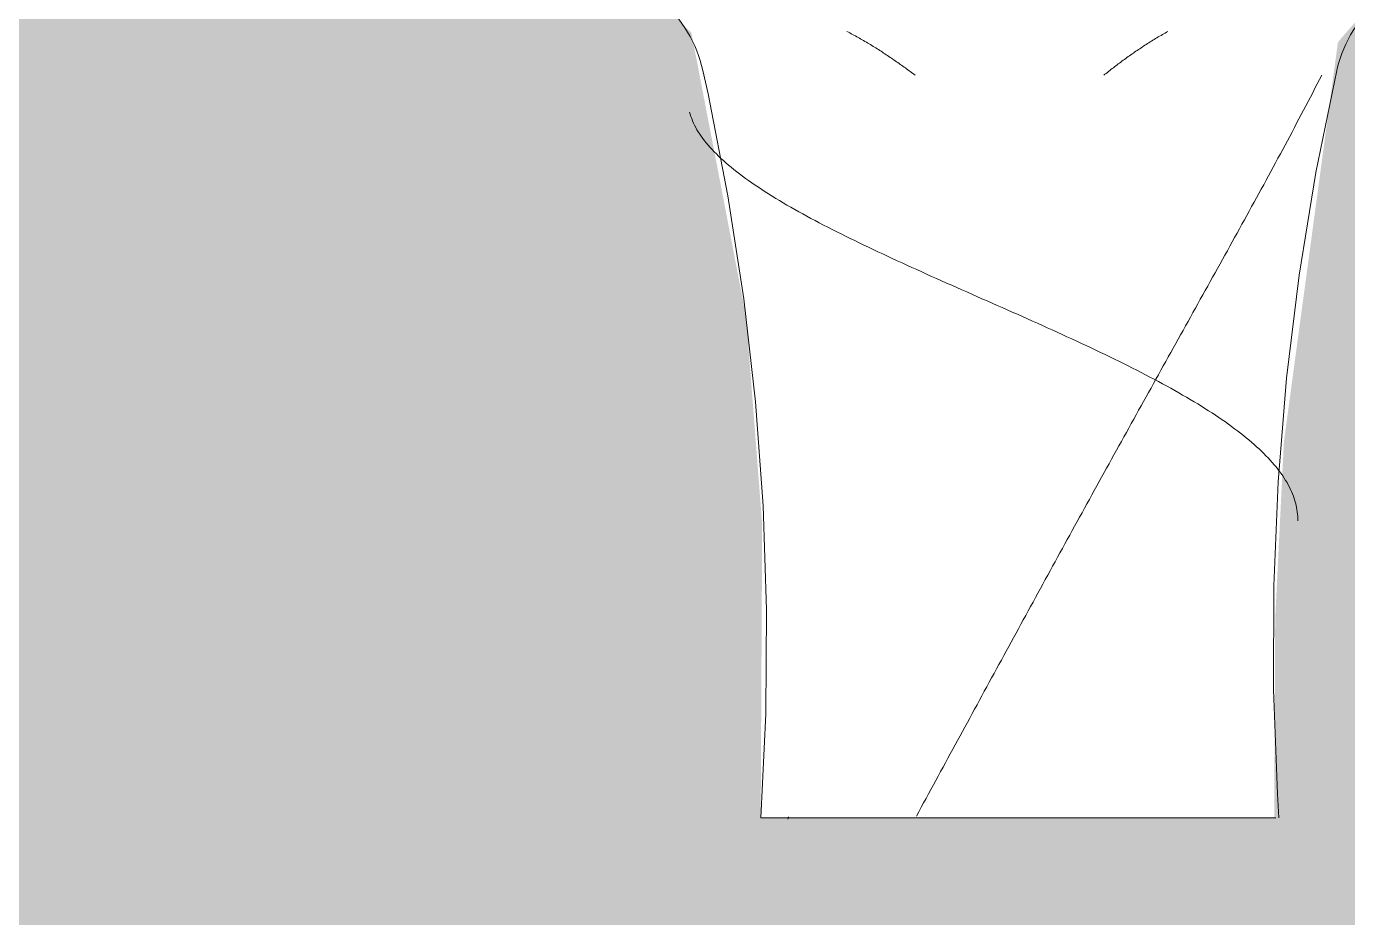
# Model space of a CAD drawing. Header units: inches. Extents: x -55396 to -733, y -290 to 853.
# Drawn here: x -24971.94 to -24951.55, y 99.77 to 113.53 of the extents above; entities that cross this region are included whole.
import ezdxf

# ---------------------------------------------------------------- set-up
doc = ezdxf.new("R2010")
doc.units = ezdxf.units.IN
doc.header["$MEASUREMENT"] = 0
doc.layers.add('A-WALL-PATT', color=111, linetype='Continuous', lineweight=25)
doc.layers.add('Q-SPCQ', color=91, linetype='Continuous', lineweight=9)

# ---------------------------------------------------------------- blocks, each defined once
blk = doc.blocks.new('FP_6-Section 13')
at = {"layer": 'Q-SPCQ'}
for p, q in [((-24951.947, 112.774), (-24951.982, 112.707)), ((-24952.051, 112.573), (-24952.086, 112.505)), ((-24952.016, 112.64), (-24952.051, 112.573)), ((-24951.982, 112.707), (-24952.016, 112.64)), ((-24952.156, 112.37), (-24952.191, 112.303)), ((-24952.121, 112.438), (-24952.156, 112.37)), ((-24952.086, 112.505), (-24952.121, 112.438)), ((-24961.704, 112.207), (-24961.695, 112.173)), ((-24961.695, 112.173), (-24961.684, 112.139)), ((-24952.262, 112.168), (-24952.298, 112.101)), ((-24952.227, 112.236), (-24952.262, 112.168)), ((-24952.191, 112.303), (-24952.227, 112.236)), ((-24961.684, 112.139), (-24961.672, 112.105)), ((-24961.672, 112.105), (-24961.659, 112.071)), ((-24961.659, 112.071), (-24961.644, 112.037)), ((-24961.644, 112.037), (-24961.627, 112.003)), ((-24961.627, 112.003), (-24961.609, 111.969)), ((-24961.609, 111.969), (-24961.59, 111.934)), ((-24952.369, 111.966), (-24952.405, 111.898)), ((-24952.334, 112.033), (-24952.369, 111.966)), ((-24952.298, 112.101), (-24952.334, 112.033)), ((-24961.59, 111.934), (-24961.57, 111.9)), ((-24961.57, 111.9), (-24961.548, 111.866)), ((-24961.548, 111.866), (-24961.524, 111.832)), ((-24961.524, 111.832), (-24961.5, 111.798)), ((-24961.5, 111.798), (-24961.474, 111.764)), ((-24961.474, 111.764), (-24961.446, 111.73)), ((-24952.478, 111.763), (-24952.514, 111.695)), ((-24952.441, 111.83), (-24952.478, 111.763)), ((-24952.405, 111.898), (-24952.441, 111.83)), ((-24961.446, 111.73), (-24961.418, 111.695)), ((-24961.418, 111.695), (-24961.388, 111.661)), ((-24961.388, 111.661), (-24961.357, 111.627)), ((-24961.357, 111.627), (-24961.324, 111.593)), ((-24961.324, 111.593), (-24961.291, 111.559)), ((-24961.291, 111.559), (-24961.256, 111.525)), ((-24952.586, 111.56), (-24952.623, 111.492)), ((-24952.55, 111.627), (-24952.586, 111.56)), ((-24952.514, 111.695), (-24952.55, 111.627)), ((-24961.256, 111.525), (-24961.22, 111.49)), ((-24961.22, 111.49), (-24961.182, 111.456)), ((-24961.182, 111.456), (-24961.144, 111.422)), ((-24961.144, 111.422), (-24961.104, 111.388)), ((-24961.104, 111.388), (-24961.063, 111.353)), ((-24961.063, 111.353), (-24961.021, 111.319)), ((-24952.696, 111.357), (-24952.733, 111.289)), ((-24952.659, 111.424), (-24952.696, 111.357)), ((-24952.623, 111.492), (-24952.659, 111.424)), ((-24961.021, 111.319), (-24960.977, 111.285)), ((-24960.977, 111.285), (-24960.933, 111.251)), ((-24960.933, 111.251), (-24960.887, 111.217)), ((-24960.887, 111.217), (-24960.841, 111.182)), ((-24960.841, 111.182), (-24960.793, 111.148)), ((-24960.793, 111.148), (-24960.744, 111.114)), ((-24952.806, 111.153), (-24952.843, 111.085)), ((-24952.77, 111.221), (-24952.806, 111.153)), ((-24952.733, 111.289), (-24952.77, 111.221)), ((-24960.744, 111.114), (-24960.694, 111.079)), ((-24960.694, 111.079), (-24960.643, 111.045)), ((-24960.643, 111.045), (-24960.591, 111.011)), ((-24960.591, 111.011), (-24960.538, 110.977)), ((-24960.538, 110.977), (-24960.485, 110.942)), ((-24960.485, 110.942), (-24960.43, 110.908)), ((-24952.917, 110.95), (-24952.955, 110.882)), ((-24952.88, 111.018), (-24952.917, 110.95)), ((-24952.843, 111.085), (-24952.88, 111.018)), ((-24960.43, 110.908), (-24960.374, 110.874)), ((-24960.374, 110.874), (-24960.317, 110.839)), ((-24960.317, 110.839), (-24960.259, 110.805)), ((-24960.259, 110.805), (-24960.201, 110.771)), ((-24960.201, 110.771), (-24960.141, 110.737)), ((-24960.141, 110.737), (-24960.081, 110.702)), ((-24953.029, 110.746), (-24953.066, 110.678)), ((-24952.992, 110.814), (-24953.029, 110.746)), ((-24952.955, 110.882), (-24952.992, 110.814)), ((-24960.081, 110.702), (-24960.02, 110.668)), ((-24960.02, 110.668), (-24959.958, 110.634)), ((-24959.958, 110.634), (-24959.895, 110.599)), ((-24959.895, 110.599), (-24959.831, 110.565)), ((-24959.831, 110.565), (-24959.767, 110.531)), ((-24959.767, 110.531), (-24959.702, 110.496)), ((-24953.141, 110.542), (-24953.178, 110.474)), ((-24953.104, 110.61), (-24953.141, 110.542)), ((-24953.066, 110.678), (-24953.104, 110.61)), ((-24959.702, 110.496), (-24959.636, 110.462)), ((-24959.636, 110.462), (-24959.569, 110.427)), ((-24959.569, 110.427), (-24959.502, 110.393)), ((-24959.502, 110.393), (-24959.434, 110.359)), ((-24959.434, 110.359), (-24959.366, 110.324)), ((-24959.366, 110.324), (-24959.297, 110.29)), ((-24953.253, 110.338), (-24953.291, 110.27)), ((-24953.216, 110.406), (-24953.253, 110.338)), ((-24953.178, 110.474), (-24953.216, 110.406)), ((-24959.297, 110.29), (-24959.227, 110.256)), ((-24959.227, 110.256), (-24959.156, 110.221)), ((-24959.156, 110.221), (-24959.085, 110.187)), ((-24959.085, 110.187), (-24959.014, 110.152)), ((-24959.014, 110.152), (-24958.942, 110.118)), ((-24953.366, 110.134), (-24953.404, 110.065)), ((-24953.329, 110.202), (-24953.366, 110.134)), ((-24953.291, 110.27), (-24953.329, 110.202)), ((-24958.942, 110.118), (-24958.87, 110.084)), ((-24958.87, 110.084), (-24958.797, 110.049)), ((-24958.797, 110.049), (-24958.723, 110.015)), ((-24958.723, 110.015), (-24958.649, 109.98)), ((-24958.649, 109.98), (-24958.575, 109.946)), ((-24958.575, 109.946), (-24958.5, 109.911)), ((-24953.48, 109.929), (-24953.517, 109.861)), ((-24953.442, 109.997), (-24953.48, 109.929)), ((-24953.404, 110.065), (-24953.442, 109.997)), ((-24958.5, 109.911), (-24958.425, 109.877)), ((-24958.425, 109.877), (-24958.35, 109.843)), ((-24958.35, 109.843), (-24958.274, 109.808)), ((-24958.274, 109.808), (-24958.198, 109.774)), ((-24958.198, 109.774), (-24958.122, 109.739)), ((-24958.122, 109.739), (-24958.045, 109.705)), ((-24953.593, 109.724), (-24953.631, 109.656)), ((-24953.555, 109.793), (-24953.593, 109.724)), ((-24953.517, 109.861), (-24953.555, 109.793)), ((-24958.045, 109.705), (-24957.968, 109.67)), ((-24957.968, 109.67), (-24957.891, 109.636)), ((-24957.891, 109.636), (-24957.814, 109.601)), ((-24957.814, 109.601), (-24957.737, 109.567)), ((-24957.737, 109.567), (-24957.659, 109.532)), ((-24957.659, 109.532), (-24957.581, 109.498)), ((-24953.707, 109.52), (-24953.745, 109.451)), ((-24953.669, 109.588), (-24953.707, 109.52)), ((-24953.631, 109.656), (-24953.669, 109.588)), ((-24957.581, 109.498), (-24957.503, 109.463)), ((-24957.503, 109.463), (-24957.425, 109.429)), ((-24957.425, 109.429), (-24957.347, 109.394)), ((-24957.347, 109.394), (-24957.269, 109.36)), ((-24957.269, 109.36), (-24957.191, 109.325)), ((-24957.191, 109.325), (-24957.113, 109.291)), ((-24953.821, 109.315), (-24953.859, 109.246)), ((-24953.783, 109.383), (-24953.821, 109.315)), ((-24953.745, 109.451), (-24953.783, 109.383)), ((-24957.113, 109.291), (-24957.035, 109.256)), ((-24957.035, 109.256), (-24956.957, 109.222)), ((-24956.957, 109.222), (-24956.879, 109.187)), ((-24956.879, 109.187), (-24956.801, 109.153)), ((-24956.801, 109.153), (-24956.723, 109.118)), ((-24956.723, 109.118), (-24956.645, 109.084)), ((-24953.935, 109.11), (-24953.973, 109.041)), ((-24953.897, 109.178), (-24953.935, 109.11)), ((-24953.859, 109.246), (-24953.897, 109.178)), ((-24956.645, 109.084), (-24956.568, 109.049)), ((-24956.568, 109.049), (-24956.49, 109.015)), ((-24956.49, 109.015), (-24956.413, 108.98)), ((-24956.413, 108.98), (-24956.336, 108.946)), ((-24956.336, 108.946), (-24956.259, 108.911)), ((-24956.259, 108.911), (-24956.183, 108.876)), ((-24954.049, 108.905), (-24954.087, 108.836)), ((-24954.011, 108.973), (-24954.049, 108.905)), ((-24953.973, 109.041), (-24954.011, 108.973)), ((-24956.183, 108.876), (-24956.106, 108.842)), ((-24956.106, 108.842), (-24956.03, 108.807)), ((-24956.03, 108.807), (-24955.955, 108.773)), ((-24955.955, 108.773), (-24955.879, 108.738)), ((-24955.879, 108.738), (-24955.804, 108.704)), ((-24955.804, 108.704), (-24955.729, 108.669)), ((-24954.163, 108.699), (-24954.201, 108.631)), ((-24954.125, 108.768), (-24954.163, 108.699)), ((-24954.087, 108.836), (-24954.125, 108.768)), ((-24955.729, 108.669), (-24955.655, 108.634)), ((-24955.655, 108.634), (-24955.581, 108.6)), ((-24955.581, 108.6), (-24955.508, 108.565)), ((-24955.508, 108.565), (-24955.435, 108.531)), ((-24955.435, 108.531), (-24955.362, 108.496)), ((-24955.362, 108.496), (-24955.29, 108.462)), ((-24954.277, 108.494), (-24954.316, 108.425)), ((-24954.239, 108.562), (-24954.277, 108.494)), ((-24954.201, 108.631), (-24954.239, 108.562)), ((-24955.29, 108.462), (-24955.218, 108.427)), ((-24955.218, 108.427), (-24955.147, 108.392)), ((-24955.147, 108.392), (-24955.077, 108.358)), ((-24955.077, 108.358), (-24955.007, 108.323)), ((-24955.007, 108.323), (-24954.937, 108.288)), ((-24954.937, 108.288), (-24954.868, 108.254)), ((-24954.392, 108.288), (-24954.43, 108.22)), ((-24954.354, 108.357), (-24954.392, 108.288)), ((-24954.316, 108.425), (-24954.354, 108.357)), ((-24954.868, 108.254), (-24954.8, 108.219)), ((-24954.8, 108.219), (-24954.733, 108.185)), ((-24954.733, 108.185), (-24954.666, 108.15)), ((-24954.666, 108.15), (-24954.599, 108.115)), ((-24954.599, 108.115), (-24954.534, 108.081)), ((-24954.506, 108.083), (-24954.544, 108.014)), ((-24954.534, 108.081), (-24954.469, 108.046)), ((-24954.468, 108.151), (-24954.506, 108.083)), ((-24954.43, 108.22), (-24954.468, 108.151)), ((-24954.621, 107.877), (-24954.659, 107.808)), ((-24954.582, 107.945), (-24954.621, 107.877)), ((-24954.544, 108.014), (-24954.582, 107.945)), ((-24954.469, 108.046), (-24954.404, 108.011)), ((-24954.404, 108.011), (-24954.341, 107.977)), ((-24954.341, 107.977), (-24954.278, 107.942)), ((-24954.278, 107.942), (-24954.216, 107.907)), ((-24954.216, 107.907), (-24954.155, 107.873)), ((-24954.697, 107.739), (-24954.735, 107.671)), ((-24954.659, 107.808), (-24954.697, 107.739)), ((-24954.155, 107.873), (-24954.094, 107.838)), ((-24954.094, 107.838), (-24954.035, 107.804)), ((-24954.035, 107.804), (-24953.976, 107.769)), ((-24953.976, 107.769), (-24953.918, 107.734)), ((-24953.918, 107.734), (-24953.861, 107.7)), ((-24953.861, 107.7), (-24953.804, 107.665)), ((-24954.811, 107.533), (-24954.849, 107.465)), ((-24954.773, 107.602), (-24954.811, 107.533)), ((-24954.735, 107.671), (-24954.773, 107.602)), ((-24953.804, 107.665), (-24953.749, 107.63)), ((-24953.749, 107.63), (-24953.694, 107.595)), ((-24953.694, 107.595), (-24953.64, 107.561)), ((-24953.64, 107.561), (-24953.588, 107.526)), ((-24953.588, 107.526), (-24953.536, 107.491)), ((-24953.536, 107.491), (-24953.485, 107.457)), ((-24954.925, 107.327), (-24954.963, 107.259)), ((-24954.887, 107.396), (-24954.925, 107.327)), ((-24954.849, 107.465), (-24954.887, 107.396)), ((-24953.485, 107.457), (-24953.435, 107.422)), ((-24953.435, 107.422), (-24953.386, 107.387)), ((-24953.386, 107.387), (-24953.338, 107.353)), ((-24953.338, 107.353), (-24953.291, 107.318)), ((-24953.291, 107.318), (-24953.245, 107.283)), ((-24953.245, 107.283), (-24953.2, 107.249)), ((-24955.04, 107.121), (-24955.078, 107.053)), ((-24955.001, 107.19), (-24955.04, 107.121)), ((-24954.963, 107.259), (-24955.001, 107.19)), ((-24953.2, 107.249), (-24953.156, 107.214)), ((-24953.156, 107.214), (-24953.113, 107.179)), ((-24953.113, 107.179), (-24953.071, 107.144)), ((-24953.071, 107.144), (-24953.03, 107.11)), ((-24953.03, 107.11), (-24952.99, 107.075)), ((-24952.99, 107.075), (-24952.952, 107.04)), ((-24955.154, 106.915), (-24955.192, 106.846)), ((-24955.116, 106.984), (-24955.154, 106.915)), ((-24955.078, 107.053), (-24955.116, 106.984)), ((-24952.952, 107.04), (-24952.914, 107.006)), ((-24952.914, 107.006), (-24952.877, 106.971)), ((-24952.877, 106.971), (-24952.842, 106.936)), ((-24952.842, 106.936), (-24952.808, 106.901)), ((-24952.808, 106.901), (-24952.774, 106.867)), ((-24952.774, 106.867), (-24952.742, 106.832)), ((-24955.268, 106.709), (-24955.306, 106.64)), ((-24955.23, 106.777), (-24955.268, 106.709)), ((-24955.192, 106.846), (-24955.23, 106.777)), ((-24952.742, 106.832), (-24952.711, 106.797)), ((-24952.711, 106.797), (-24952.681, 106.762)), ((-24952.681, 106.762), (-24952.652, 106.728)), ((-24952.652, 106.728), (-24952.625, 106.693)), ((-24952.625, 106.693), (-24952.598, 106.658)), ((-24952.598, 106.658), (-24952.573, 106.624)), ((-24955.382, 106.502), (-24955.42, 106.434)), ((-24955.344, 106.571), (-24955.382, 106.502)), ((-24955.306, 106.64), (-24955.344, 106.571)), ((-24952.573, 106.624), (-24952.549, 106.589)), ((-24952.549, 106.589), (-24952.526, 106.554)), ((-24952.526, 106.554), (-24952.504, 106.519)), ((-24952.504, 106.519), (-24952.483, 106.485)), ((-24952.483, 106.485), (-24952.464, 106.45)), ((-24952.464, 106.45), (-24952.446, 106.415)), ((-24955.495, 106.296), (-24955.533, 106.227)), ((-24955.458, 106.365), (-24955.495, 106.296)), ((-24955.42, 106.434), (-24955.458, 106.365)), ((-24952.446, 106.415), (-24952.429, 106.38)), ((-24952.429, 106.38), (-24952.413, 106.346)), ((-24952.413, 106.346), (-24952.398, 106.311)), ((-24952.398, 106.311), (-24952.385, 106.276)), ((-24952.385, 106.276), (-24952.372, 106.241)), ((-24955.609, 106.089), (-24955.647, 106.02)), ((-24955.571, 106.158), (-24955.609, 106.089)), ((-24955.533, 106.227), (-24955.571, 106.158)), ((-24952.372, 106.241), (-24952.361, 106.206)), ((-24952.361, 106.206), (-24952.351, 106.172)), ((-24952.351, 106.172), (-24952.343, 106.137)), ((-24952.343, 106.137), (-24952.335, 106.102)), ((-24952.335, 106.102), (-24952.329, 106.067)), ((-24952.329, 106.067), (-24952.324, 106.033)), ((-24955.723, 105.883), (-24955.761, 105.814)), ((-24955.685, 105.952), (-24955.723, 105.883)), ((-24955.647, 106.02), (-24955.685, 105.952)), ((-24952.324, 106.033), (-24952.32, 105.998)), ((-24952.32, 105.998), (-24952.318, 105.963)), ((-24952.318, 105.963), (-24952.316, 105.928)), ((-24952.316, 105.928), (-24952.316, 105.893)), ((-24955.836, 105.676), (-24955.874, 105.607)), ((-24955.799, 105.745), (-24955.836, 105.676)), ((-24955.761, 105.814), (-24955.799, 105.745)), ((-24955.95, 105.469), (-24955.988, 105.401)), ((-24955.912, 105.538), (-24955.95, 105.469)), ((-24955.874, 105.607), (-24955.912, 105.538)), ((-24956.063, 105.263), (-24956.101, 105.194)), ((-24956.025, 105.332), (-24956.063, 105.263)), ((-24955.988, 105.401), (-24956.025, 105.332)), ((-24956.176, 105.056), (-24956.214, 104.987)), ((-24956.139, 105.125), (-24956.176, 105.056)), ((-24956.101, 105.194), (-24956.139, 105.125)), ((-24956.29, 104.849), (-24956.327, 104.78)), ((-24956.252, 104.918), (-24956.29, 104.849)), ((-24956.214, 104.987), (-24956.252, 104.918)), ((-24956.403, 104.642), (-24956.44, 104.574)), ((-24956.365, 104.711), (-24956.403, 104.642)), ((-24956.327, 104.78), (-24956.365, 104.711)), ((-24956.516, 104.436), (-24956.553, 104.367)), ((-24956.478, 104.505), (-24956.516, 104.436)), ((-24956.44, 104.574), (-24956.478, 104.505)), ((-24956.628, 104.229), (-24956.666, 104.16)), ((-24956.591, 104.298), (-24956.628, 104.229)), ((-24956.553, 104.367), (-24956.591, 104.298)), ((-24956.741, 104.022), (-24956.779, 103.953)), ((-24956.704, 104.091), (-24956.741, 104.022)), ((-24956.666, 104.16), (-24956.704, 104.091)), ((-24956.854, 103.815), (-24956.892, 103.746)), ((-24956.817, 103.884), (-24956.854, 103.815)), ((-24956.779, 103.953), (-24956.817, 103.884)), ((-24956.967, 103.608), (-24957.004, 103.539)), ((-24956.929, 103.677), (-24956.967, 103.608)), ((-24956.892, 103.746), (-24956.929, 103.677)), ((-24957.079, 103.402), (-24957.117, 103.333)), ((-24957.042, 103.47), (-24957.079, 103.402)), ((-24957.004, 103.539), (-24957.042, 103.47)), ((-24957.192, 103.195), (-24957.23, 103.126)), ((-24957.155, 103.264), (-24957.192, 103.195)), ((-24957.117, 103.333), (-24957.155, 103.264)), ((-24957.305, 102.988), (-24957.342, 102.919)), ((-24957.267, 103.057), (-24957.305, 102.988)), ((-24957.23, 103.126), (-24957.267, 103.057)), ((-24957.417, 102.781), (-24957.455, 102.712)), ((-24957.38, 102.85), (-24957.417, 102.781)), ((-24957.342, 102.919), (-24957.38, 102.85)), ((-24957.53, 102.575), (-24957.567, 102.506)), ((-24957.492, 102.643), (-24957.53, 102.575)), ((-24957.455, 102.712), (-24957.492, 102.643)), ((-24957.605, 102.437), (-24957.642, 102.368)), ((-24957.567, 102.506), (-24957.605, 102.437)), ((-24957.717, 102.23), (-24957.755, 102.161)), ((-24957.68, 102.299), (-24957.717, 102.23)), ((-24957.642, 102.368), (-24957.68, 102.299)), ((-24957.83, 102.023), (-24957.867, 101.955)), ((-24957.792, 102.092), (-24957.83, 102.023)), ((-24957.755, 102.161), (-24957.792, 102.092)), ((-24957.942, 101.817), (-24957.98, 101.748)), ((-24957.905, 101.886), (-24957.942, 101.817)), ((-24957.867, 101.955), (-24957.905, 101.886)), ((-24958.054, 101.61), (-24958.092, 101.542)), ((-24958.017, 101.679), (-24958.054, 101.61)), ((-24957.98, 101.748), (-24958.017, 101.679)), ((-24958.167, 101.404), (-24958.204, 101.335)), ((-24958.129, 101.473), (-24958.167, 101.404)), ((-24958.092, 101.542), (-24958.129, 101.473))]:
    blk.add_line(p, q, dxfattribs=at)
blk = doc.blocks.new('FP_7-Section 13')
at = {"layer": 'Q-SPCQ', "flags": 128}
for points in [[(-24960.607, 101.312), (-24960.53, 102.917), (-24960.519, 104.523), (-24960.571, 106.128), (-24960.688, 107.73), (-24960.868, 109.325), (-24961.112, 110.913), (-24961.42, 112.489), (-24961.499, 112.849)], [(-24951.714, 112.849), (-24952.036, 111.275), (-24952.295, 109.69), (-24952.49, 108.096), (-24952.621, 106.496), (-24952.688, 104.891), (-24952.691, 103.285), (-24952.63, 101.68), (-24952.607, 101.312)]]:
    blk.add_lwpolyline(points, dxfattribs=at)
blk = doc.blocks.new('FP_8-Section 13')
at = {"layer": 'Q-SPCQ'}
blk.add_line((-24960.18, 101.325), (-24960.189, 101.29), dxfattribs=at)
blk = doc.blocks.new('FP_11-Section 13')
at = {"layer": 'Q-SPCQ'}
for p, q in [((-24959.276, 113.45), (-24959.254, 113.439)), ((-24959.254, 113.439), (-24959.233, 113.427)), ((-24959.233, 113.427), (-24959.211, 113.416)), ((-24959.211, 113.416), (-24959.189, 113.404)), ((-24959.189, 113.404), (-24959.168, 113.393)), ((-24959.168, 113.393), (-24959.146, 113.381)), ((-24954.428, 113.39), (-24954.449, 113.378)), ((-24954.407, 113.402), (-24954.428, 113.39)), ((-24954.385, 113.414), (-24954.407, 113.402)), ((-24954.364, 113.426), (-24954.385, 113.414)), ((-24954.343, 113.438), (-24954.364, 113.426)), ((-24954.321, 113.45), (-24954.343, 113.438)), ((-24959.146, 113.381), (-24959.125, 113.369)), ((-24959.125, 113.369), (-24959.103, 113.357)), ((-24959.103, 113.357), (-24959.082, 113.345)), ((-24959.082, 113.345), (-24959.061, 113.333)), ((-24959.061, 113.333), (-24959.039, 113.321)), ((-24959.039, 113.321), (-24959.018, 113.309)), ((-24959.018, 113.309), (-24958.997, 113.296)), ((-24958.997, 113.296), (-24958.976, 113.284)), ((-24958.976, 113.284), (-24958.955, 113.272)), ((-24958.955, 113.272), (-24958.934, 113.259)), ((-24958.934, 113.259), (-24958.914, 113.247)), ((-24958.914, 113.247), (-24958.893, 113.234)), ((-24958.893, 113.234), (-24958.872, 113.221)), ((-24958.872, 113.221), (-24958.852, 113.209)), ((-24958.852, 113.209), (-24958.831, 113.196)), ((-24958.831, 113.196), (-24958.811, 113.183)), ((-24958.811, 113.183), (-24958.79, 113.17)), ((-24954.756, 113.185), (-24954.776, 113.172)), ((-24954.736, 113.198), (-24954.756, 113.185)), ((-24954.716, 113.212), (-24954.736, 113.198)), ((-24954.696, 113.225), (-24954.716, 113.212)), ((-24954.676, 113.238), (-24954.696, 113.225)), ((-24954.656, 113.251), (-24954.676, 113.238)), ((-24954.635, 113.264), (-24954.656, 113.251)), ((-24954.615, 113.277), (-24954.635, 113.264)), ((-24954.594, 113.29), (-24954.615, 113.277)), ((-24954.574, 113.303), (-24954.594, 113.29)), ((-24954.553, 113.315), (-24954.574, 113.303)), ((-24954.532, 113.328), (-24954.553, 113.315)), ((-24954.512, 113.341), (-24954.532, 113.328)), ((-24954.491, 113.353), (-24954.512, 113.341)), ((-24954.47, 113.366), (-24954.491, 113.353)), ((-24954.449, 113.378), (-24954.47, 113.366)), ((-24958.79, 113.17), (-24958.77, 113.157)), ((-24958.77, 113.157), (-24958.749, 113.144)), ((-24958.749, 113.144), (-24958.729, 113.131)), ((-24958.729, 113.131), (-24958.709, 113.118)), ((-24958.709, 113.118), (-24958.689, 113.105)), ((-24958.689, 113.105), (-24958.669, 113.091)), ((-24958.669, 113.091), (-24958.649, 113.078)), ((-24958.649, 113.078), (-24958.629, 113.065)), ((-24958.629, 113.065), (-24958.609, 113.051)), ((-24958.609, 113.051), (-24958.589, 113.038)), ((-24958.589, 113.038), (-24958.569, 113.024)), ((-24958.569, 113.024), (-24958.55, 113.011)), ((-24958.55, 113.011), (-24958.53, 112.997)), ((-24958.53, 112.997), (-24958.51, 112.984)), ((-24958.51, 112.984), (-24958.491, 112.97)), ((-24955.049, 112.978), (-24955.068, 112.963)), ((-24955.03, 112.992), (-24955.049, 112.978)), ((-24955.011, 113.006), (-24955.03, 112.992)), ((-24954.992, 113.02), (-24955.011, 113.006)), ((-24954.972, 113.034), (-24954.992, 113.02)), ((-24954.953, 113.048), (-24954.972, 113.034)), ((-24954.934, 113.062), (-24954.953, 113.048)), ((-24954.914, 113.076), (-24954.934, 113.062)), ((-24954.895, 113.09), (-24954.914, 113.076)), ((-24954.875, 113.104), (-24954.895, 113.09)), ((-24954.855, 113.117), (-24954.875, 113.104)), ((-24954.836, 113.131), (-24954.855, 113.117)), ((-24954.816, 113.145), (-24954.836, 113.131)), ((-24954.796, 113.158), (-24954.816, 113.145)), ((-24954.776, 113.172), (-24954.796, 113.158)), ((-24958.491, 112.97), (-24958.471, 112.956)), ((-24958.471, 112.956), (-24958.452, 112.942)), ((-24958.452, 112.942), (-24958.432, 112.929)), ((-24958.432, 112.929), (-24958.413, 112.915)), ((-24958.413, 112.915), (-24958.394, 112.901)), ((-24958.394, 112.901), (-24958.374, 112.887)), ((-24958.374, 112.887), (-24958.355, 112.873)), ((-24958.355, 112.873), (-24958.336, 112.859)), ((-24958.336, 112.859), (-24958.317, 112.845)), ((-24958.317, 112.845), (-24958.298, 112.831)), ((-24958.298, 112.831), (-24958.279, 112.817)), ((-24958.279, 112.817), (-24958.26, 112.803)), ((-24958.26, 112.803), (-24958.241, 112.789)), ((-24958.241, 112.789), (-24958.222, 112.774)), ((-24955.293, 112.789), (-24955.312, 112.774)), ((-24955.275, 112.804), (-24955.293, 112.789)), ((-24955.256, 112.819), (-24955.275, 112.804)), ((-24955.238, 112.833), (-24955.256, 112.819)), ((-24955.219, 112.848), (-24955.238, 112.833)), ((-24955.2, 112.862), (-24955.219, 112.848)), ((-24955.182, 112.877), (-24955.2, 112.862)), ((-24955.163, 112.891), (-24955.182, 112.877)), ((-24955.144, 112.906), (-24955.163, 112.891)), ((-24955.125, 112.92), (-24955.144, 112.906)), ((-24955.106, 112.935), (-24955.125, 112.92)), ((-24955.087, 112.949), (-24955.106, 112.935)), ((-24955.068, 112.963), (-24955.087, 112.949))]:
    blk.add_line(p, q, dxfattribs=at)
blk = doc.blocks.new('FP_12-Section 13')
at = {"layer": 'Q-SPCQ', "flags": 128}
for points in [[(-24961.499, 112.849), (-24961.518, 112.926), (-24961.54, 113.003), (-24961.566, 113.079), (-24961.594, 113.154), (-24961.625, 113.228), (-24961.66, 113.3), (-24961.697, 113.371), (-24961.737, 113.44), (-24961.779, 113.508), (-24961.824, 113.574), (-24961.872, 113.638), (-24961.891, 113.662)], [(-24951.322, 113.662), (-24951.371, 113.599), (-24951.417, 113.533), (-24951.46, 113.466), (-24951.501, 113.398), (-24951.54, 113.327), (-24951.575, 113.256), (-24951.607, 113.182), (-24951.637, 113.108), (-24951.663, 113.033), (-24951.687, 112.956), (-24951.707, 112.879), (-24951.714, 112.849)]]:
    blk.add_lwpolyline(points, dxfattribs=at)
blk = doc.blocks.new('Basketball_Backstop-Performance_Sports_Systems-3103-Ceiling_Hung - 27_-0_ to 27_-11 7_8_-652462-Section 13')
at = {"layer": 'Q-SPCQ'}
blk.add_line((-24960.607, 101.312), (-24952.655, 101.312), dxfattribs=at)
for name in ['FP_12-Section 13', 'FP_11-Section 13', 'FP_6-Section 13', 'FP_7-Section 13', 'FP_8-Section 13']:
    blk.add_blockref(name, (0, 0), dxfattribs=at)

msp = doc.modelspace()

# ---------------------------------------------------------------- hatches: boundary and pattern name
at = {"layer": 'A-WALL-PATT', "lineweight": 9}
h = msp.add_hatch(dxfattribs=at)
h.set_pattern_fill('FP_2', color=256, style=0, pattern_type=2)
h.set_pattern_definition([(90, (-24919.51, -1108), (-193, -193), [48, -145]), (180, (-24919.51, -1108), (-2e-14, -193), [96.25, -96.75]), (270, (-25015.76, -1060), (-193, -193), [48, -145]), (180, (-24919.51, -1060), (-2e-14, -193), [96.25, -96.75]), (270, (-25016.01, -1060), (-193, -193), [48, -145]), (180, (-25016.01, -1060), (-2e-14, -193), [96.25, -96.75]), (90, (-25112.26, -1108), (-193, -193), [48, -145]), (180, (-25016.01, -1108), (-2e-14, -193), [96.25, -96.75]), (90, (-24967.51, -1059.75), (-193, -193), [48, -145]), (180, (-24919.26, -1059.75), (-2e-14, -193), [48.25, -144.75]), (180, (-24919.26, -1011.75), (-2e-14, -193), [48.25, -144.75]), (90, (-25064.01, -1059.75), (-193, -193), [48, -145]), (180, (-24967.76, -1059.75), (-2e-14, -193), [96.25, -96.75]), (270, (-24967.76, -1011.75), (-193, -193), [48, -145]), (180, (-24967.76, -1011.75), (-2e-14, -193), [96.25, -96.75]), (180, (-25064.26, -1059.75), (-2e-14, -193), [48, -145]), (270, (-25064.26, -1011.75), (-193, -193), [48, -145]), (180, (-25064.26, -1011.75), (-2e-14, -193), [48, -145]), (90, (-24919.51, -1011.5), (-193, -193), [48, -145]), (180, (-24919.51, -1011.5), (-2e-14, -193), [96.25, -96.75]), (270, (-25015.76, -963.5), (-193, -193), [48, -145]), (180, (-24919.51, -963.5), (-2e-14, -193), [96.25, -96.75]), (270, (-25016.01, -963.5), (-193, -193), [48, -145]), (180, (-25016.01, -963.5), (-2e-14, -193), [96.25, -96.75]), (270, (-25112.26, -963.5), (-193, -193), [48, -145]), (180, (-25016.01, -1011.5), (-2e-14, -193), [96.25, -96.75]), (90, (-24967.51, -963.25), (-193, -193), [48, -145]), (180, (-24919.26, -963.25), (-2e-14, -193), [48.25, -144.75]), (180, (-24919.26, -915.25), (-2e-14, -193), [48.25, -144.75]), (90, (-25064.01, -963.25), (-193, -193), [48, -145]), (180, (-24967.76, -963.25), (-2e-14, -193), [96.25, -96.75]), (270, (-24967.76, -915.25), (-193, -193), [48, -145]), (180, (-24967.76, -915.25), (-2e-14, -193), [96.25, -96.75]), (180, (-25064.26, -963.25), (-2e-14, -193), [48, -145]), (270, (-25064.26, -915.25), (-193, -193), [48, -145]), (180, (-25064.26, -915.25), (-2e-14, -193), [48, -145])])
h.paths.add_polyline_path([(-22788.639, 0), (-22788.639, 97.75), (-22784.139, 97.75), (-22784.139, 100.07), (-22791.203, 100.07), (-22791.203, 100.18), (-22784.139, 100.18), (-22784.139, 144.688), (-22791.389, 144.75), (-22791.39, 99.992), (-22791.281, 99.995), (-22791.203, 96.665), (-22790.745, 96.281), (-22790.816, 96.198), (-22791.39, 96.68), (-22791.39, 0)], flags=0)
h.paths.add_polyline_path([(-25696.39, 1), (-25696.39, 176), (-25784.349, 176), (-25804.94, 146.5), (-25739.515, 146.5), (-25739.515, 1), (-25737.716, 1)], flags=0)
h.paths.add_polyline_path([(-25686.39, 1), (-25562.765, 1), (-25562.765, 98.25), (-25482.265, 98.25), (-25482.265, 1), (-25406.89, 1), (-25406.89, 176), (-25611.195, 176), (-25614.923, 164.313), (-25610.236, 164.313), (-25610.174, 160.188), (-25610.049, 160.188), (-25610.049, 157.563), (-25588.174, 157.563), (-25588.174, 156), (-25586.174, 156), (-25586.174, 114), (-25616.647, 114), (-25617.191, 113.106), (-25617.342, 112.501), (-25618.012, 108.239), (-25618.233, 104.385), (-25618.248, 101.312), (-25626.174, 101.312), (-25626.151, 105.842), (-25626.468, 109.438), (-25627.233, 113.305), (-25627.746, 114), (-25658.174, 114), (-25658.174, 156), (-25656.174, 156), (-25656.174, 157.563), (-25634.299, 157.563), (-25634.236, 160.188), (-25634.111, 160.188), (-25634.049, 164.313), (-25629.425, 164.313), (-25633.152, 176), (-25686.39, 176), (-25686.39, 29.531)], flags=0)
h.paths.add_polyline_path([(-24774.255, 1), (-24630.015, 1), (-24630.015, 98.25), (-24624.64, 98.273), (-24678.143, 156.312), (-24817.89, 4.687), (-24817.89, 1)], flags=0)
h.paths.add_polyline_path([(-24919.515, 1), (-24919.515, 98.25), (-24842.89, 98.25), (-24842.89, 1), (-24827.89, 1), (-24827.89, 176), (-24945.628, 176), (-24949.355, 164.313), (-24944.669, 164.313), (-24944.607, 160.188), (-24944.482, 160.188), (-24944.482, 157.563), (-24922.607, 157.563), (-24922.607, 156), (-24920.607, 156), (-24920.607, 114), (-24951.131, 113.929), (-24951.646, 113.348), (-24951.698, 113.278), (-24952.531, 107.113), (-24952.665, 104.385), (-24952.681, 101.312), (-24960.607, 101.312), (-24960.584, 105.842), (-24960.832, 109.047), (-24961.677, 113.434), (-24961.843, 113.585), (-24962.161, 114), (-24992.607, 114.018), (-24992.607, 156), (-24990.607, 156), (-24990.607, 157.563), (-24968.732, 157.563), (-24968.651, 160.188), (-24968.544, 160.188), (-24968.482, 164.313), (-24963.858, 164.313), (-24967.585, 176), (-25107.39, 176), (-25107.39, 1), (-24921.543, 1)], flags=0)
h.paths.add_polyline_path([(-25118.765, 1), (-25117.39, 1), (-25117.39, 176), (-25396.89, 176), (-25396.89, 1), (-25160.765, 1), (-25160.765, 98.25), (-25118.765, 98.25), (-25118.765, 76.547)], flags=0)
h.paths.add_polyline_path([(-24817.89, 6.163), (-24678.858, 157.095), (-24696.297, 176), (-24728.694, 176), (-24749.871, 135.416), (-24750.459, 135.625), (-24752.328, 135.625), (-24752.364, 130.75), (-24752.453, 130.75), (-24752.515, 128), (-24755.89, 128), (-24755.89, 128.437), (-24756.078, 128.437), (-24756.078, 128.75), (-24756.453, 128.75), (-24756.453, 128.312), (-24756.203, 128.312), (-24756.203, 128.125), (-24756.453, 128.125), (-24756.381, 120.208), (-24756.05, 120.132), (-24755.949, 120), (-24756.179, 119.797), (-24756.453, 119.75), (-24756.453, 116), (-24763.078, 116), (-24763.078, 119.125), (-24763.328, 119.125), (-24763.328, 119.312), (-24763.078, 119.312), (-24763.078, 119.75), (-24763.453, 119.75), (-24763.453, 119.437), (-24763.64, 119.437), (-24763.64, 118.813), (-24766.203, 118.813), (-24766.265, 118.688), (-24767.953, 118.688), (-24770.89, 117.353), (-24770.89, 114), (-24773.39, 114), (-24773.39, 114.312), (-24775.229, 114.312), (-24778.64, 117.812), (-24778.64, 119.812), (-24779.272, 119.726), (-24779.412, 119.625), (-24781.28, 116.423), (-24782.434, 114.727), (-24783.468, 113.294), (-24783.623, 112.849), (-24784.453, 107.316), (-24784.599, 104.507), (-24784.638, 101.312), (-24792.454, 101.312), (-24792.473, 106.007), (-24792.755, 108.856), (-24793.541, 113.323), (-24793.778, 113.701), (-24795.223, 115.608), (-24796.995, 118.505), (-24797.677, 119.704), (-24797.942, 119.742), (-24798.14, 120), (-24797.828, 120.268), (-24796.484, 120.312), (-24794.127, 120.288), (-24791.005, 120.297), (-24788.515, 120.302), (-24784.222, 120.306), (-24773.39, 120.312), (-24773.39, 145.856), (-24794.432, 176), (-24817.89, 176), (-24817.89, 6.182)], flags=0)
h.paths.add_polyline_path([(-23573.656, 98.25), (-23466.64, 98.273), (-23520.143, 156.312), (-23573.321, 98.614)], flags=0)
h.paths.add_polyline_path([(-23581.961, 98.25), (-23575.016, 98.25), (-23520.82, 157.053), (-23538.297, 176), (-23659.89, 176), (-23659.89, 98.25), (-23599.24, 98.25)], flags=0)
h.paths.add_polyline_path([(-23669.89, 98.25), (-23669.89, 176), (-23949.39, 176), (-23949.39, 98.25), (-23737.477, 98.25)], flags=0)
h.paths.add_polyline_path([(-24221.307, 98.25), (-23959.39, 98.25), (-23959.39, 176), (-24238.89, 176), (-24238.89, 98.25)], flags=0)
h.paths.add_polyline_path([(-24601.459, 98.25), (-24538.39, 98.25), (-24538.39, 176), (-24659.997, 176), (-24677.428, 157.016), (-24623.27, 98.25), (-24618.738, 98.25)], flags=0)
h.paths.add_polyline_path([(-24248.89, 98.25), (-24248.89, 176), (-24528.39, 176), (-24528.39, 98.25), (-24290.425, 98.25)], flags=0)
h.paths.add_polyline_path([(-23465.27, 98.25), (-23380.39, 98.25), (-23380.39, 176), (-23501.997, 176), (-23519.428, 157.016), (-23465.291, 98.273)], flags=0)
h.paths.add_polyline_path([(-22803.89, 98.25), (-22803.89, 176), (-23080.89, 176), (-23080.89, 98.25), (-22804.378, 98.25)], flags=0)
h.paths.add_polyline_path([(-23090.89, 98.25), (-23090.89, 176), (-23370.39, 176), (-23370.39, 98.25), (-23115.411, 98.25)], flags=0)
h.paths.add_polyline_path([(-24763.078, 120.25), (-24763.078, 120.687), (-24763.328, 120.687), (-24763.328, 120.875), (-24763.078, 120.875), (-24763.149, 128.794), (-24763.428, 128.799), (-24763.581, 129), (-24763.351, 129.202), (-24763.078, 129.25), (-24763.078, 134.812), (-24763.328, 134.812), (-24763.328, 135), (-24763.078, 135), (-24763.078, 135.437), (-24763.453, 135.437), (-24763.453, 135.125), (-24763.64, 135.125), (-24763.64, 134.687), (-24763.89, 134.687), (-24763.828, 123.063), (-24763.801, 123.063), (-24763.765, 122.563), (-24763.64, 122.563), (-24763.64, 120.562), (-24763.453, 120.49), (-24763.453, 120.25)], flags=0)
h.paths.add_polyline_path([(-24770.89, 120.384), (-24767.953, 121.688), (-24767.703, 121.719), (-24767.703, 137.708), (-24771.14, 142.632), (-24771.14, 122), (-24770.89, 122), (-24770.89, 120.49)], flags=0)
h.paths.add_polyline_path([(-24765.89, 122.688), (-24765.794, 123.063), (-24765.765, 123.063), (-24765.765, 134.687), (-24766.203, 134.687), (-24766.203, 123.063), (-24765.89, 123.063)], flags=0)
h.paths.add_polyline_path([(-24756.078, 129.25), (-24756.078, 129.562), (-24755.89, 129.562), (-24755.89, 130), (-24754.328, 130), (-24754.328, 130.75), (-24754.453, 130.75), (-24754.417, 137.75), (-24754.328, 137.75), (-24754.328, 176), (-24756.453, 176), (-24756.381, 162.208), (-24756.05, 162.132), (-24755.949, 162), (-24756.179, 161.797), (-24756.453, 161.75), (-24756.381, 135.895), (-24756.05, 135.819), (-24755.949, 135.687), (-24756.179, 135.485), (-24756.453, 135.438), (-24756.453, 129.875), (-24756.203, 129.875), (-24756.203, 129.687), (-24756.453, 129.687), (-24756.453, 129.25)], flags=0)
h.paths.add_polyline_path([(-24763.453, 135.937), (-24763.078, 135.937), (-24763.078, 136.375), (-24763.328, 136.375), (-24763.328, 136.562), (-24763.078, 136.562), (-24763.078, 161.125), (-24763.328, 161.125), (-24763.328, 161.312), (-24763.078, 161.312), (-24763.078, 161.75), (-24763.453, 161.75), (-24763.455, 161.437), (-24763.64, 161.437), (-24763.64, 160.438), (-24763.765, 160.438), (-24763.844, 161.75), (-24763.89, 161.75), (-24763.805, 160.188), (-24763.765, 160.188), (-24763.765, 148.938), (-24763.64, 148.938), (-24763.64, 148.438), (-24763.768, 148.354), (-24763.862, 147.188), (-24763.89, 147.188), (-24763.89, 136.687), (-24763.64, 136.687), (-24763.64, 136.25), (-24763.453, 136.25)], flags=0)
h.paths.add_polyline_path([(-24766.203, 136.687), (-24765.765, 136.687), (-24765.828, 147.188), (-24766.203, 147.188), (-24766.203, 140.021)], flags=0)
h.paths.add_polyline_path([(-24751.232, 137.375), (-24750.889, 137.451), (-24730.808, 176), (-24752.453, 176), (-24752.453, 137.75), (-24752.328, 137.75), (-24752.245, 137.375), (-24751.262, 137.375)], flags=0)
h.paths.add_polyline_path([(-24767.703, 138.144), (-24767.703, 154.313), (-24770.265, 154.379), (-24770.265, 154.563), (-24769.703, 154.563), (-24769.703, 154.75), (-24768.078, 154.669), (-24768.078, 154.563), (-24767.703, 154.563), (-24767.703, 154.938), (-24767.89, 154.938), (-24767.89, 157.563), (-24767.703, 157.563), (-24767.64, 160.188), (-24766.015, 160.188), (-24765.953, 160.313), (-24765.765, 160.313), (-24765.703, 164.313), (-24763.89, 164.313), (-24763.89, 162.25), (-24763.765, 162.25), (-24763.765, 164.313), (-24763.64, 164.313), (-24763.64, 162.562), (-24763.453, 162.562), (-24763.453, 162.25), (-24763.078, 162.25), (-24763.078, 162.687), (-24763.328, 162.687), (-24763.328, 162.875), (-24763.078, 162.875), (-24763.078, 176), (-24794.127, 176), (-24773.39, 146.292), (-24773.39, 156), (-24770.89, 156), (-24770.806, 153.938), (-24770.64, 153.938), (-24770.64, 152.563), (-24770.89, 152.563), (-24770.89, 148), (-24771.14, 148), (-24771.14, 143.069), (-24769.013, 140.021)], flags=0)
h.paths.add_polyline_path([(-25828.694, 146.5), (-25826.328, 146.5), (-25826.328, 176), (-25847.972, 176), (-25832.605, 146.5), (-25828.826, 146.5)], flags=0)
h.paths.add_polyline_path([(-25992.468, 146.5), (-25985.89, 146.5), (-25985.89, 176), (-26257.39, 176), (-26257.39, 146.5), (-26001.108, 146.5)], flags=0)
h.paths.add_polyline_path([(-25880.151, 146.5), (-25834.719, 146.5), (-25850.086, 176), (-25975.89, 176), (-25975.89, 146.5), (-25949.269, 146.5)], flags=0)
h.paths.add_polyline_path([(-25812.587, 146.5), (-25812.578, 146.5), (-25812.651, 147.188), (-25813.015, 147.188), (-25812.951, 146.5), (-25812.611, 146.5)], flags=0)
h.paths.add_polyline_path([(-25824.453, 146.5), (-25822.328, 146.5), (-25822.399, 161.794), (-25822.678, 161.799), (-25822.831, 162), (-25822.601, 162.202), (-25822.328, 162.25), (-25822.328, 176), (-25824.453, 176), (-25824.453, 149.786)], flags=0)
h.paths.add_polyline_path([(-25815.703, 146.5), (-25814.89, 146.5), (-25814.953, 147.188), (-25814.979, 147.188), (-25815.02, 148.438), (-25815.14, 148.438), (-25815.14, 148.938), (-25815.015, 148.938), (-25814.937, 160.188), (-25814.89, 160.188), (-25814.89, 161.75), (-25815.015, 161.75), (-25815.015, 160.438), (-25815.14, 160.438), (-25815.14, 161.437), (-25815.328, 161.437), (-25815.352, 161.75), (-25815.703, 161.75), (-25815.703, 161.312), (-25815.453, 161.312), (-25815.453, 161.125), (-25815.703, 161.125), (-25815.703, 149.786)], flags=0)
h.paths.add_polyline_path([(-25807.974, 154.25), (-25808.133, 154.25), (-25808.022, 154.313)], flags=0)
h.paths.add_polyline_path([(-25807.89, 153.938), (-25808.099, 154.099), (-25807.974, 154.25), (-25807.903, 154.035)], flags=0)
h.paths.add_polyline_path([(-25813.015, 160.313), (-25813.016, 160.313), (-25813.015, 160.188)], flags=0)
h.paths.add_polyline_path([(-25811.078, 146.5), (-25807.64, 146.5), (-25807.64, 148), (-25807.89, 148), (-25807.89, 152.563), (-25808.14, 152.563), (-25808.14, 153.938), (-25807.89, 153.938), (-25807.89, 156), (-25805.39, 156), (-25805.39, 146.5), (-25805.245, 146.5), (-25784.653, 176), (-25815.703, 176), (-25815.703, 162.875), (-25815.453, 162.788), (-25815.481, 162.687), (-25815.703, 162.687), (-25815.703, 162.25), (-25815.328, 162.25), (-25815.328, 162.562), (-25815.14, 162.562), (-25815.14, 164.313), (-25815.015, 164.313), (-25815.015, 162.25), (-25814.89, 162.25), (-25814.828, 164.313), (-25813.015, 164.313), (-25812.93, 160.313), (-25812.765, 160.313), (-25812.703, 160.188), (-25811.078, 160.188), (-25811.032, 157.563), (-25810.89, 157.563), (-25810.89, 154.938), (-25811.078, 154.938), (-25811.032, 154.563), (-25810.703, 154.563), (-25810.703, 154.75), (-25809.078, 154.669), (-25809.078, 154.563), (-25808.515, 154.479), (-25808.515, 154.313), (-25811.078, 154.313), (-25811.078, 147.345)], flags=0)
h.paths.add_polyline_path([(-25814.979, 147.188), (-25815.015, 147.188), (-25814.985, 147.345)], flags=0)
h.paths.add_polyline_path([(-22791.39, 148.188), (-22791.389, 148.188), (-22791.39, 148.67)], flags=0)
h.paths.add_polyline_path([(-24770.806, 154.25), (-24770.676, 154.313), (-24770.707, 154.193), (-24770.725, 154.203)], flags=0)
h.paths.add_polyline_path([(-24770.89, 153.938), (-24770.767, 154.203), (-24770.64, 154.03), (-24770.869, 153.945)], flags=0)
h.paths.add_polyline_path([(-25808.353, 154.541), (-25808.448, 154.379), (-25808.515, 154.563)], flags=0)
h.paths.add_polyline_path([(-25808.203, 154.479), (-25808.339, 154.379), (-25808.353, 154.541), (-25808.25, 154.498)], flags=0)
h.paths.add_polyline_path([(-25808.25, 154.203), (-25808.19, 154.469), (-25808.073, 154.379), (-25808.203, 154.25)], flags=0)
h.paths.add_polyline_path([(-24770.53, 154.203), (-24770.707, 154.379), (-24770.578, 154.479), (-24770.541, 154.262)], flags=0)
h.paths.add_polyline_path([(-24770.427, 154.541), (-24770.296, 154.479), (-24770.384, 154.379), (-24770.416, 154.5)], flags=0)
h.paths.add_polyline_path([(-24770.453, 154.262), (-24770.526, 154.5), (-24770.433, 154.479), (-24770.449, 154.3)], flags=0)
h.paths.add_polyline_path([(-25629.641, 157.563), (-25629.675, 157.623), (-25629.675, 157.706), (-25629.887, 157.563), (-25629.675, 157.563)], flags=0)
h.paths.add_polyline_path([(-24964.067, 157.563), (-24964.044, 157.723), (-24964.319, 157.563), (-24964.073, 157.563)], flags=0)
h.paths.add_polyline_path([(-25615.549, 157.938), (-25614.672, 157.623), (-25614.627, 157.563), (-25614.363, 157.623), (-25614.627, 157.719), (-25614.736, 157.745)], flags=0)
h.paths.add_polyline_path([(-25615.549, 157.563), (-25615.549, 157.938), (-25612.299, 157.938), (-25612.317, 160.188), (-25616.238, 160.188), (-25617.075, 157.563)], flags=0)
h.paths.add_polyline_path([(-24949.982, 157.938), (-24949.105, 157.623), (-24949.06, 157.563), (-24948.796, 157.623), (-24949.06, 157.719), (-24949.169, 157.745)], flags=0)
h.paths.add_polyline_path([(-24951.508, 157.563), (-24949.982, 157.623), (-24949.982, 157.938), (-24946.732, 157.938), (-24946.732, 160.188), (-24950.671, 160.188), (-24951.503, 157.578)], flags=0)
h.paths.add_polyline_path([(-24963.232, 157.563), (-24961.725, 157.623), (-24962.542, 160.188), (-24966.482, 160.188), (-24966.482, 157.938), (-24963.232, 157.938), (-24963.232, 157.578)], flags=0)
h.paths.add_polyline_path([(-25628.799, 157.563), (-25627.292, 157.623), (-25628.11, 160.188), (-25632.049, 160.188), (-25632.049, 157.938), (-25628.799, 157.938), (-25628.799, 157.578)], flags=0)
h.paths.add_polyline_path([(-23520.141, 157.789), (-23503.444, 176), (-23536.927, 176), (-23520.332, 157.997)], flags=0)
h.paths.add_polyline_path([(-24678.141, 157.789), (-24661.444, 176), (-24694.927, 176), (-24678.332, 157.997)], flags=0)
h.paths.add_polyline_path([(-24952.627, 164.313), (-24948.899, 176), (-24953.294, 176), (-24953.243, 164.313)], flags=0)
h.paths.add_polyline_path([(-24959.919, 164.313), (-24959.919, 176), (-24964.314, 176), (-24960.587, 164.313), (-24960.011, 164.313)], flags=0)
h.paths.add_polyline_path([(-25625.486, 164.313), (-25625.486, 176), (-25629.881, 176), (-25626.154, 164.313), (-25625.538, 164.313)], flags=0)
h.paths.add_polyline_path([(-25618.861, 164.313), (-25618.194, 164.313), (-25614.467, 176), (-25618.861, 176), (-25618.861, 164.434)], flags=0)

# ---------------------------------------------------------------- block references
at = {"layer": 'Q-SPCQ'}
msp.add_blockref('Basketball_Backstop-Performance_Sports_Systems-3103-Ceiling_Hung - 27_-0_ to 27_-11 7_8_-652462-Section 13', (0, 0), dxfattribs=at)

doc.saveas('drawing.dxf')
